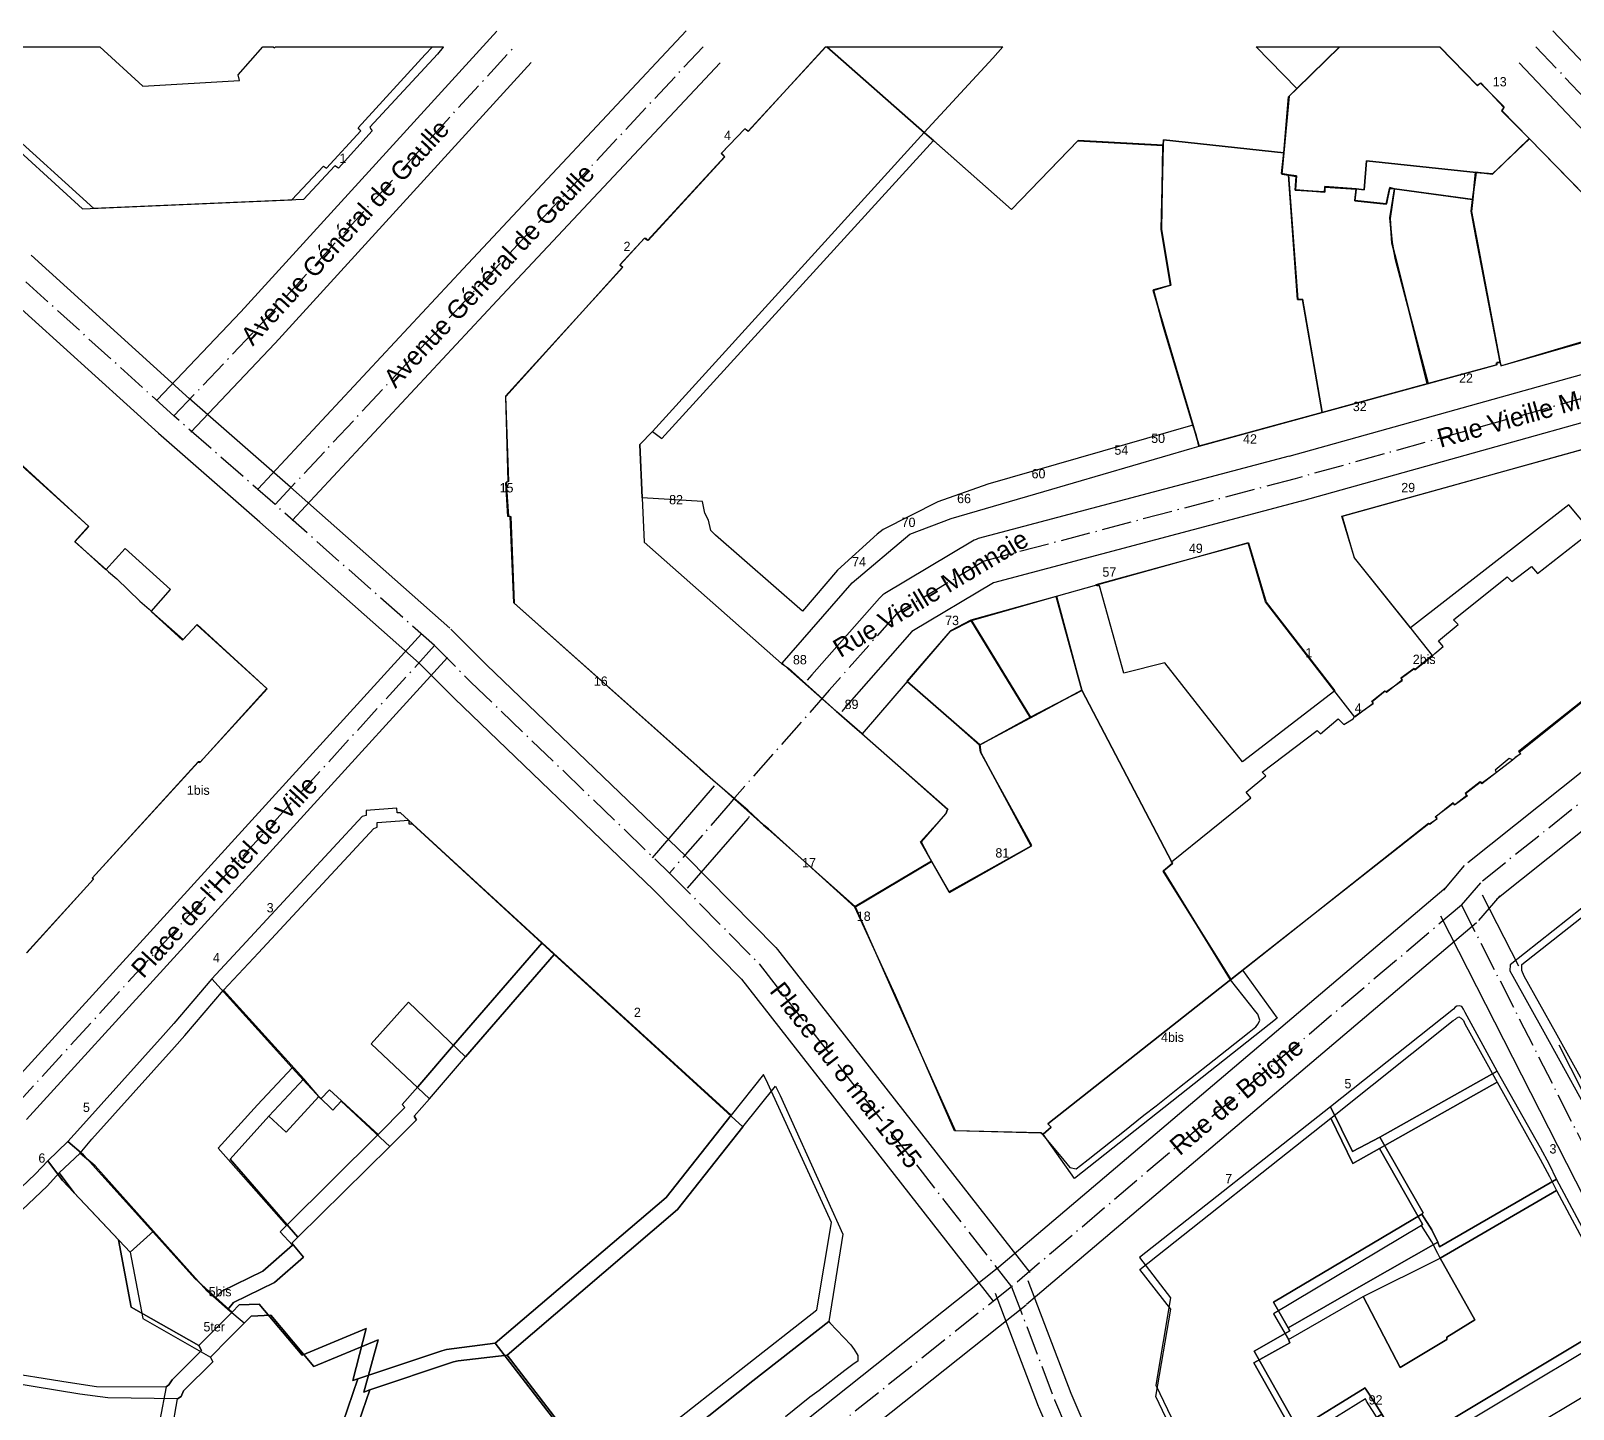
# Model space of a CAD drawing. Header units: metres. Extents: x 1927837 to 1929083, y 4266568 to 4267119.
# Drawn here: x 1927948.6 to 1928081.1, y 4266999.7 to 4267118.2 of the extents above; entities that cross this region are included whole.
import ezdxf
from ezdxf.enums import TextEntityAlignment as Align

# ---------------------------------------------------------------- set-up
doc = ezdxf.new("R2010")
doc.units = ezdxf.units.M
doc.linetypes.add('DASHDOT', pattern=[3.556, 2.54, -0.508, 0, -0.508])
for name, color, linetype in [('BAT_BATI', 8, 'CONTINUOUS'), ('CAD_LIMITE', 94, 'CONTINUOUS'), ('TXT_ADRESSE', 8, 'CONTINUOUS'), ('TXT_VOIE', 7, 'CONTINUOUS'), ('VOI_AXE', 1, 'DASHDOT'), ('VOI_BORDURE', 7, 'CONTINUOUS')]:
    doc.layers.add(name, color=color, linetype=linetype)

msp = doc.modelspace()

# ---------------------------------------------------------------- linework, layer by layer
at = {"layer": 'BAT_BATI'}
for points in [[(1927938.76, 4267116.8), (1927954.5, 4267116.8), (1927958.19, 4267113.41), (1927966.49, 4267113.9), (1927966.39, 4267114.4), (1927968.49, 4267116.8), (1927969.4, 4267116.8), (1927969.5, 4267116.7), (1927969.59, 4267116.8), (1927984, 4267116.8), (1927984.01, 4267116.78), (1927983.51, 4267116.18), (1927977.7, 4267109.89), (1927977.8, 4267109.69), (1927977.9, 4267109.58), (1927974.99, 4267106.38), (1927974.69, 4267106.58), (1927971.99, 4267103.69), (1927953.97, 4267102.9), (1927946.27, 4267109.91)], [(1928093.45, 4267069.74), (1928076.42, 4267056.25), (1928076.62, 4267056.05), (1928076.12, 4267055.75), (1928075.92, 4267055.55), (1928075.62, 4267055.65), (1928074.42, 4267054.65), (1928074.52, 4267054.45), (1928073.32, 4267053.55), (1928073.12, 4267053.65), (1928071.82, 4267052.65), (1928072.02, 4267052.45), (1928070.91, 4267051.65), (1928070.81, 4267051.85), (1928069.31, 4267050.65), (1928069.41, 4267050.45), (1928069.11, 4267050.25), (1928068.81, 4267050.05), (1928068.71, 4267050.05), (1928051.68, 4267036.66), (1928045.89, 4267045.97), (1928046.69, 4267046.67), (1928046.59, 4267046.77), (1928053.4, 4267052.27), (1928053, 4267052.77), (1928054.7, 4267054.17), (1928054.4, 4267054.47), (1928059.11, 4267058.07), (1928059.41, 4267057.77), (1928060.91, 4267059.07), (1928061.41, 4267058.57), (1928062.21, 4267059.07), (1928062.31, 4267059.27), (1928063.92, 4267060.37), (1928063.82, 4267060.57), (1928064.92, 4267061.47), (1928065.02, 4267061.37), (1928066.42, 4267062.36), (1928066.32, 4267062.56), (1928067.42, 4267063.36), (1928067.52, 4267063.26), (1928069.02, 4267064.46), (1928069.23, 4267064.66), (1928069.93, 4267065.26), (1928069.53, 4267065.76), (1928071.23, 4267067.16), (1928070.83, 4267067.56), (1928075.44, 4267071.26), (1928075.84, 4267070.86), (1928077.54, 4267072.16), (1928078.04, 4267071.56), (1928082.65, 4267075.16), (1928080.75, 4267077.46), (1928067.13, 4267066.87), (1928062.33, 4267072.88), (1928061.23, 4267076.48), (1928083.95, 4267082.76)], [(1927947.55, 4267081.09), (1927953.55, 4267075.58), (1927952.34, 4267074.28), (1927955.04, 4267071.88), (1927955.24, 4267071.68), (1927955.94, 4267071.08), (1927957.94, 4267069.17), (1927958.74, 4267068.47), (1927958.94, 4267068.27), (1927961.64, 4267065.87), (1927962.85, 4267067.17), (1927968.84, 4267061.66), (1927963.13, 4267055.36), (1927962.93, 4267055.36), (1927953.82, 4267045.36), (1927953.92, 4267045.26), (1927948.21, 4267038.96)], [(1928084.5, 4267023.32), (1928079.6, 4267032.13), (1928076.91, 4267036.94), (1928076.71, 4267037.44), (1928076.71, 4267037.94), (1928085.32, 4267044.73)], [(1927960.68, 4266997.81), (1927961.18, 4267000.62), (1927961.48, 4267000.82), (1927961.68, 4267001.32), (1927964.19, 4267003.82), (1927963.99, 4267004.22), (1927965.59, 4267005.82), (1927966.89, 4267007.12), (1927967.49, 4267007.72), (1927969.19, 4267007.81), (1927972.89, 4267003.41), (1927978.4, 4267005.7), (1927977.19, 4267001.2), (1927977.69, 4267001.4), (1927975.49, 4266995)], [(1928006.82, 4266999.17), (1928010.62, 4267002.17), (1928017.13, 4267007.27), (1928017.23, 4267007.17), (1928019.03, 4267005.27), (1928019.33, 4267004.86), (1928019.63, 4267004.36), (1928019.63, 4267003.86), (1928019.33, 4267003.66), (1928018.53, 4267003.06), (1928016.32, 4267001.36), (1928015.52, 4267000.76), (1928013.42, 4266999.07)]]:
    msp.add_lwpolyline(points, dxfattribs=at)
for points in [[(1928025.33, 4267109.44), (1928001.99, 4267083.74), (1928000.89, 4267082.64), (1928001.09, 4267078.04), (1928001.28, 4267074.24), (1928013.08, 4267063.82), (1928013.68, 4267063.41), (1928014.88, 4267062.31), (1928017.78, 4267059.71), (1928019.38, 4267058.31), (1928019.98, 4267057.8), (1928027.38, 4267051.29), (1928027.18, 4267050.89), (1928025.08, 4267048.49), (1928025.97, 4267046.79), (1928019.37, 4267042.89), (1928011.97, 4267049.61), (1928011.57, 4267049.91), (1928010.17, 4267051.21), (1928007.37, 4267053.61), (1928006.07, 4267054.82), (1927990.07, 4267069.04), (1927989.77, 4267076.45), (1927989.57, 4267076.45), (1927989.38, 4267079.35), (1927989.58, 4267079.45), (1927989.38, 4267086.76), (1927999.4, 4267097.86), (1927999.3, 4267097.96), (1927999.2, 4267098.06), (1928001.31, 4267100.36), (1928001.41, 4267100.36), (1928001.61, 4267100.15), (1928008.22, 4267107.35), (1928008.02, 4267107.55), (1928007.92, 4267107.65), (1928009.92, 4267109.75), (1928010.12, 4267109.65), (1928010.22, 4267109.55), (1928016.88, 4267116.8), (1928017, 4267116.8)], [(1928031.24, 4267115.84), (1928025.33, 4267109.44), (1928017, 4267116.8), (1928032.09, 4267116.8)], [(1928057.36, 4267113.21), (1928053.86, 4267116.8), (1928061.04, 4267116.8)], [(1928072.87, 4267113.5), (1928073.17, 4267113.7), (1928075.17, 4267111.59), (1928075.07, 4267111.39), (1928074.97, 4267111.29), (1928077.37, 4267108.89), (1928074.17, 4267105.89), (1928072.77, 4267105.99), (1928063.36, 4267107), (1928063.16, 4267104.5), (1928062.46, 4267104.6), (1928059.76, 4267104.8), (1928059.76, 4267104.3), (1928057.25, 4267104.51), (1928057.35, 4267105.71), (1928056.65, 4267105.81), (1928056.05, 4267105.91), (1928056.26, 4267107.71), (1928056.66, 4267112.51), (1928057.36, 4267113.21), (1928061.04, 4267116.8), (1928069.67, 4267116.8)], [(1928045.85, 4267108.32), (1928045.74, 4267101.11), (1928046.54, 4267096.31), (1928045.04, 4267095.91), (1928045.83, 4267093.01), (1928046.03, 4267092.31), (1928048.43, 4267084.3), (1928030.81, 4267079.21), (1928026.5, 4267077.71), (1928021.8, 4267075.32), (1928021.3, 4267074.92), (1928017.89, 4267071.82), (1928014.89, 4267068.32), (1928007.39, 4267074.83), (1928006.99, 4267075.23), (1928006.79, 4267076.13), (1928006.49, 4267076.73), (1928006.29, 4267077.73), (1928001.09, 4267078.04), (1928000.89, 4267082.64), (1928001.99, 4267083.74), (1928002.79, 4267083.14), (1928026.13, 4267108.74), (1928032.83, 4267102.83), (1928038.54, 4267108.73)], [(1928056.26, 4267107.71), (1928056.05, 4267105.91), (1928056.65, 4267105.81), (1928057.44, 4267095.1), (1928057.84, 4267095.1), (1928059.54, 4267085.39), (1928048.93, 4267082.5), (1928048.73, 4267083.4), (1928048.43, 4267084.3), (1928046.03, 4267092.31), (1928045.83, 4267093.01), (1928045.04, 4267095.91), (1928046.54, 4267096.31), (1928045.74, 4267101.11), (1928045.85, 4267108.32), (1928045.95, 4267108.82)], [(1928089.27, 4267096.67), (1928088.47, 4267093.27), (1928082.66, 4267091.67), (1928074.95, 4267089.38), (1928074.85, 4267089.68), (1928072.76, 4267100.49), (1928072.36, 4267102.69), (1928072.46, 4267103.69), (1928072.77, 4267105.99), (1928074.17, 4267105.89), (1928077.37, 4267108.89)], [(1928072.77, 4267105.99), (1928072.46, 4267103.69), (1928065.76, 4267104.6), (1928065.36, 4267104.7), (1928065.06, 4267103.3), (1928062.36, 4267103.6), (1928062.46, 4267104.6), (1928063.16, 4267104.5), (1928063.36, 4267107)], [(1928057.35, 4267105.71), (1928057.25, 4267104.51), (1928059.76, 4267104.3), (1928059.76, 4267104.8), (1928062.46, 4267104.6), (1928062.36, 4267103.6), (1928065.06, 4267103.3), (1928065.36, 4267104.7), (1928065.76, 4267104.6), (1928065.36, 4267102.1), (1928065.56, 4267100), (1928065.85, 4267098.49), (1928068.65, 4267087.88), (1928059.54, 4267085.39), (1928057.84, 4267095.1), (1928057.44, 4267095.1), (1928056.65, 4267105.81)], [(1928072.46, 4267103.69), (1928072.36, 4267102.69), (1928072.76, 4267100.49), (1928074.85, 4267089.68), (1928074.55, 4267089.68), (1928074.55, 4267089.48), (1928068.65, 4267087.88), (1928065.85, 4267098.49), (1928065.56, 4267100), (1928065.36, 4267102.1), (1928065.76, 4267104.6)], [(1928054.72, 4267069.08), (1928060.62, 4267061.47), (1928052.7, 4267055.37), (1928046.01, 4267063.88), (1928042.5, 4267062.99), (1928040.41, 4267070.5), (1928040.21, 4267070.5), (1928040.11, 4267070.6), (1928053.22, 4267074.19)], [(1928038.9, 4267061.49), (1928034.49, 4267059.19), (1928029.4, 4267067.5), (1928036.7, 4267069.6)], [(1928034.49, 4267059.19), (1928030.09, 4267056.79), (1928023.89, 4267062.3), (1928027.59, 4267066.6), (1928029.4, 4267067.5)], [(1928046.59, 4267046.77), (1928046.69, 4267046.67), (1928045.89, 4267045.97), (1928051.68, 4267036.66), (1928035.96, 4267024.26), (1928036.26, 4267023.96), (1928035.56, 4267023.36), (1928035.36, 4267023.46), (1928027.95, 4267023.67), (1928022.86, 4267035.28), (1928019.37, 4267042.89), (1928025.97, 4267046.79), (1928027.47, 4267044.19), (1928034.58, 4267048.18), (1928030.19, 4267056.19), (1928030.09, 4267056.79), (1928034.49, 4267059.19), (1928038.9, 4267061.49)], [(1927981.04, 4267050.04), (1927981.34, 4267050.03), (1927993.54, 4267038.81), (1927985.93, 4267030.02), (1927981.03, 4267034.72), (1927977.82, 4267031.12), (1927982.82, 4267026.41), (1927981.52, 4267024.92), (1927981.72, 4267024.61), (1927979.42, 4267022.32), (1927975.22, 4267026.22), (1927974.51, 4267025.42), (1927973.31, 4267026.62), (1927972.02, 4267028.13), (1927965.12, 4267035.74), (1927968.12, 4267038.94), (1927978.04, 4267049.64), (1927978.34, 4267049.74), (1927978.34, 4267050.14), (1927981.04, 4267050.34)], [(1928009.74, 4267023.99), (1928004.13, 4267016.89), (1927989.51, 4267004.39), (1927985.3, 4267003.9), (1927984.9, 4267003.8), (1927977.69, 4267001.4), (1927977.19, 4267001.2), (1927978.4, 4267005.7), (1927972.89, 4267003.41), (1927969.19, 4267007.81), (1927967.49, 4267007.72), (1927966.89, 4267007.12), (1927965.49, 4267008.32), (1927965.99, 4267008.92), (1927969.5, 4267010.62), (1927972, 4267012.81), (1927971, 4267014.02), (1927971.5, 4267014.52), (1927979.42, 4267022.32), (1927981.72, 4267024.61), (1927981.52, 4267024.92), (1927982.82, 4267026.41), (1927985.93, 4267030.02), (1927993.54, 4267038.81)], [(1928038.26, 4267019.56), (1928035.56, 4267023.36), (1928036.26, 4267023.96), (1928035.96, 4267024.26), (1928051.68, 4267036.66), (1928052.69, 4267037.46), (1928055.68, 4267033.35)], [(1927971, 4267014.02), (1927972, 4267012.81), (1927969.5, 4267010.62), (1927965.99, 4267008.92), (1927965.49, 4267008.32), (1927963.69, 4267009.92), (1927959.09, 4267015.03), (1927954.09, 4267020.64), (1927952.79, 4267021.74), (1927953.8, 4267022.94), (1927960.91, 4267030.84), (1927961.81, 4267031.84), (1927965.12, 4267035.74), (1927972.02, 4267028.13), (1927969.01, 4267024.93), (1927965.7, 4267021.23), (1927971.5, 4267014.52)], [(1928060.28, 4267024.74), (1928070.8, 4267033.14), (1928071, 4267033.24), (1928071.1, 4267033.34), (1928071.3, 4267033.44), (1928071.5, 4267033.34), (1928071.7, 4267033.14), (1928071.8, 4267032.84), (1928074.59, 4267027.83), (1928064.48, 4267022.14), (1928062.18, 4267020.84)], [(1928012.95, 4267026.69), (1928018.34, 4267014.77), (1928017.13, 4267007.27), (1928010.62, 4267002.17), (1928006.82, 4266999.17), (1928002.01, 4266995.37), (1928001.01, 4266994.57), (1927998.8, 4266992.87), (1927998.5, 4266992.67), (1927989.51, 4267004.39), (1928004.13, 4267016.89), (1928009.74, 4267023.99), (1928012.55, 4267027.49)], [(1928069.48, 4267013.12), (1928068.98, 4267014.12), (1928068.08, 4267015.53), (1928068.18, 4267015.63), (1928064.48, 4267022.14), (1928074.59, 4267027.83), (1928078.29, 4267021.22), (1928079.09, 4267019.72), (1928079.69, 4267018.52), (1928069.68, 4267012.72)], [(1927973.31, 4267026.62), (1927974.51, 4267025.42), (1927975.22, 4267026.22), (1927979.42, 4267022.32), (1927971.5, 4267014.52), (1927965.7, 4267021.23), (1927969.01, 4267024.93), (1927970.51, 4267023.53)], [(1928049.44, 4266992.03), (1928047.24, 4266996.63), (1928045.25, 4267000.84), (1928046.55, 4267008.34), (1928043.86, 4267011.75), (1928060.28, 4267024.74), (1928062.18, 4267020.84), (1928064.48, 4267022.14), (1928068.18, 4267015.63), (1928068.08, 4267015.53), (1928055.36, 4267007.93), (1928056.66, 4267005.73), (1928056.76, 4267005.43), (1928053.66, 4267003.73), (1928057.45, 4266997.02)], [(1927954.09, 4267020.64), (1927959.09, 4267015.03), (1927957.09, 4267013.23), (1927952.29, 4267018.34), (1927950.99, 4267020.04), (1927952.79, 4267021.74)], [(1927952.29, 4267018.34), (1927957.09, 4267013.23), (1927958.19, 4267007.52), (1927963.99, 4267004.22), (1927964.19, 4267003.82), (1927961.68, 4267001.32), (1927961.48, 4267000.82), (1927961.18, 4267000.62), (1927955.18, 4267000.72), (1927952.78, 4267001.02), (1927946.67, 4267002.03), (1927944.07, 4267002.83), (1927939.97, 4267004.04), (1927936.27, 4267005.94), (1927938.17, 4267007.74), (1927940.67, 4267010.14), (1927949.99, 4267018.94), (1927950.99, 4267020.04)], [(1928053.66, 4267003.73), (1928056.76, 4267005.43), (1928056.66, 4267005.73), (1928063.07, 4267009.43), (1928066.26, 4267003.32), (1928070.27, 4267005.72), (1928070.27, 4267005.92), (1928072.67, 4267007.42), (1928069.68, 4267012.72), (1928079.69, 4267018.52), (1928082.59, 4267013.11), (1928085.38, 4267007.2), (1928085.58, 4267006.8), (1928083.78, 4267005.7), (1928066.76, 4266995.51), (1928066.26, 4266995.61), (1928064.66, 4266998.32), (1928064.06, 4266999.32), (1928063.36, 4267000.42), (1928063.26, 4267000.62), (1928057.45, 4266997.02)], [(1928069.68, 4267012.72), (1928072.67, 4267007.42), (1928070.27, 4267005.92), (1928070.27, 4267005.72), (1928066.26, 4267003.32), (1928063.07, 4267009.43)], [(1927975.49, 4266995), (1927977.69, 4267001.4), (1927984.9, 4267003.8), (1927985.3, 4267003.9), (1927989.51, 4267004.39), (1927998.5, 4266992.67), (1927998.1, 4266992.37), (1927993.09, 4266988.38), (1927990.09, 4266985.98), (1927980.58, 4266978.48), (1927976.38, 4266983.79), (1927974.58, 4266984.99), (1927971.58, 4266986.8), (1927972.98, 4266989.7)], [(1928067.45, 4266986), (1928068.55, 4266986.7), (1928068.75, 4266989.61), (1928067.06, 4266992.41), (1928068.56, 4266993.31), (1928068.76, 4266994.11), (1928069.96, 4266994.91), (1928070.56, 4266994.01), (1928070.86, 4266994.21), (1928071.06, 4266994.31), (1928071.36, 4266994.51), (1928071.56, 4266994.61), (1928071.86, 4266994.71), (1928072.06, 4266994.91), (1928083.08, 4267001.5), (1928085.48, 4267000.7), (1928088.87, 4266994.99), (1928073.06, 4266988.2), (1928074.25, 4266986.1), (1928069.65, 4266984), (1928068.55, 4266983.5)]]:
    msp.add_lwpolyline(points, close=True, dxfattribs=at)
at = {"layer": 'CAD_LIMITE'}
for points in [[(1927937.78, 4267116.8), (1927942.1, 4267112.84), (1927941.88, 4267112.59), (1927941.86, 4267112.56), (1927944.98, 4267109.67), (1927945.1, 4267109.79), (1927945.26, 4267109.92), (1927952.99, 4267102.88), (1927971, 4267103.64), (1927973.72, 4267106.56), (1927973.98, 4267106.37), (1927976.91, 4267109.57), (1927976.83, 4267109.66), (1927976.69, 4267109.84), (1927982.46, 4267116.13), (1927983.04, 4267116.77), (1927983.02, 4267116.8)], [(1928016.87, 4267116.8), (1928010.22, 4267109.53), (1928010.07, 4267109.64), (1928009.93, 4267109.76), (1928007.9, 4267107.63), (1928007.99, 4267107.54), (1928008.18, 4267107.36), (1928001.56, 4267100.15), (1928001.35, 4267100.31), (1928001.29, 4267100.36), (1927999.18, 4267098.08), (1927999.31, 4267097.98), (1927999.43, 4267097.87), (1927989.35, 4267086.77), (1927989.61, 4267079.45), (1927989.42, 4267079.38), (1927989.61, 4267076.46), (1927989.8, 4267076.44), (1927990.09, 4267069.01), (1928006.06, 4267054.79), (1928007.4, 4267053.62), (1928010.13, 4267051.19), (1928011.53, 4267049.93), (1928011.92, 4267049.58), (1928019.41, 4267042.93), (1928025.98, 4267046.82), (1928025.03, 4267048.5), (1928027.21, 4267050.89), (1928027.35, 4267051.28), (1928020, 4267057.76), (1928019.34, 4267058.35), (1928017.82, 4267059.67), (1928014.89, 4267062.28), (1928013.66, 4267063.36), (1928013.12, 4267063.83), (1928019.14, 4267070.75), (1928024.1, 4267074.94), (1928027.66, 4267076.28), (1928035.62, 4267078.6), (1928048.36, 4267082.32), (1928048.96, 4267082.48), (1928048.7, 4267083.38), (1928048.45, 4267084.26), (1928046.08, 4267092.29), (1928045.88, 4267092.98), (1928045.02, 4267095.87), (1928046.5, 4267096.31), (1928045.7, 4267101.09), (1928045.89, 4267108.35)], [(1928016.96, 4267116.8), (1928025.37, 4267109.4), (1928026.17, 4267108.71), (1928032.85, 4267102.82), (1928038.58, 4267108.76), (1928045.89, 4267108.35), (1928045.91, 4267108.82), (1928056.24, 4267107.69)], [(1928045.89, 4267108.35), (1928038.58, 4267108.76), (1928032.85, 4267102.82), (1928026.17, 4267108.71), (1928025.37, 4267109.4), (1928016.96, 4267116.8)], [(1928056.24, 4267107.69), (1928056.08, 4267105.87), (1928056.66, 4267105.77), (1928057.32, 4267105.66), (1928057.23, 4267104.49), (1928059.73, 4267104.33), (1928059.76, 4267104.75), (1928062.46, 4267104.56), (1928062.35, 4267103.56), (1928065.05, 4267103.29), (1928065.32, 4267104.64), (1928065.77, 4267104.59), (1928072.49, 4267103.68), (1928072.72, 4267106.02), (1928074.17, 4267105.85), (1928077.32, 4267108.91), (1928074.99, 4267111.32), (1928075.07, 4267111.43), (1928075.19, 4267111.63), (1928073.14, 4267113.68), (1928072.89, 4267113.46), (1928069.64, 4267116.8)], [(1928061.05, 4267116.8), (1928057.4, 4267113.23), (1928056.7, 4267112.55), (1928056.24, 4267107.69)], [(1928056.24, 4267107.69), (1928056.7, 4267112.55), (1928057.4, 4267113.23), (1928061.05, 4267116.8)], [(1928056.24, 4267107.69), (1928045.91, 4267108.82), (1928045.89, 4267108.35), (1928045.7, 4267101.09), (1928046.5, 4267096.31), (1928045.02, 4267095.87), (1928045.88, 4267092.98), (1928046.08, 4267092.29), (1928048.45, 4267084.26), (1928048.7, 4267083.38), (1928048.96, 4267082.48), (1928059.54, 4267085.38), (1928057.85, 4267095.13), (1928057.42, 4267095.09), (1928056.66, 4267105.77), (1928056.08, 4267105.87), (1928056.24, 4267107.69)], [(1928072.49, 4267103.68), (1928072.38, 4267102.66), (1928072.8, 4267100.43), (1928074.85, 4267089.69), (1928074.91, 4267089.39), (1928082.7, 4267091.62), (1928088.46, 4267093.26), (1928089.27, 4267096.69), (1928077.32, 4267108.91), (1928074.17, 4267105.85), (1928072.72, 4267106.02), (1928072.49, 4267103.68)], [(1928056.66, 4267105.77), (1928057.42, 4267095.09), (1928057.85, 4267095.13), (1928059.54, 4267085.38), (1928068.58, 4267087.85), (1928065.89, 4267098.53), (1928065.54, 4267099.94), (1928065.39, 4267102.06), (1928065.77, 4267104.59), (1928065.32, 4267104.64), (1928065.05, 4267103.29), (1928062.35, 4267103.56), (1928062.46, 4267104.56), (1928059.76, 4267104.75), (1928059.73, 4267104.33), (1928057.23, 4267104.49), (1928057.32, 4267105.66), (1928056.66, 4267105.77)], [(1928065.77, 4267104.59), (1928065.39, 4267102.06), (1928065.54, 4267099.94), (1928065.89, 4267098.53), (1928068.58, 4267087.85), (1928074.52, 4267089.47), (1928074.53, 4267089.65), (1928074.85, 4267089.69), (1928072.8, 4267100.43), (1928072.38, 4267102.66), (1928072.49, 4267103.68), (1928065.77, 4267104.59)], [(1928083.97, 4267082.77), (1928061.25, 4267076.43), (1928062.28, 4267072.9), (1928067.15, 4267066.81), (1928069.01, 4267064.5), (1928067.54, 4267063.29), (1928067.44, 4267063.38), (1928066.31, 4267062.55), (1928066.44, 4267062.4), (1928065.06, 4267061.31), (1928064.96, 4267061.43), (1928063.83, 4267060.52), (1928063.93, 4267060.39), (1928062.35, 4267059.21), (1928060.56, 4267061.51), (1928054.67, 4267069.12), (1928053.18, 4267074.17), (1928040.15, 4267070.54), (1928036.68, 4267069.57), (1928038.89, 4267061.51), (1928046.6, 4267046.8), (1928046.69, 4267046.64), (1928045.92, 4267046.01), (1928051.67, 4267036.64)], [(1927948.2, 4267038.94), (1927953.96, 4267045.28), (1927953.84, 4267045.36), (1927962.95, 4267055.34), (1927963.09, 4267055.32), (1927968.87, 4267061.65), (1927962.84, 4267067.13), (1927961.6, 4267065.82), (1927958.91, 4267068.29), (1927960.56, 4267070.17), (1927956.66, 4267073.68), (1927955, 4267071.87), (1927952.33, 4267074.31), (1927953.52, 4267075.62), (1927947.49, 4267081.06)], [(1928038.89, 4267061.51), (1928036.68, 4267069.57), (1928029.34, 4267067.54), (1928034.48, 4267059.15), (1928038.89, 4267061.51)], [(1928051.67, 4267036.64), (1928068.69, 4267050.09), (1928068.79, 4267050), (1928069.09, 4267050.25), (1928069.42, 4267050.49), (1928069.26, 4267050.63), (1928070.8, 4267051.8), (1928070.93, 4267051.66), (1928071.97, 4267052.49), (1928071.85, 4267052.63), (1928073.11, 4267053.61), (1928073.27, 4267053.5), (1928074.54, 4267054.49), (1928075.89, 4267055.55), (1928076.14, 4267055.74), (1928076.6, 4267056.09), (1928076.47, 4267056.2), (1928093.44, 4267069.73)], [(1928030.13, 4267056.83), (1928034.48, 4267059.15), (1928029.34, 4267067.54), (1928027.6, 4267066.63), (1928023.87, 4267062.28), (1928030.13, 4267056.83)], [(1928025.98, 4267046.82), (1928027.51, 4267044.13), (1928034.54, 4267048.13), (1928030.2, 4267056.18), (1928030.13, 4267056.83), (1928023.87, 4267062.28), (1928020, 4267057.76), (1928027.35, 4267051.28), (1928027.21, 4267050.89), (1928025.03, 4267048.5), (1928025.98, 4267046.82)], [(1928019.41, 4267042.93), (1928022.83, 4267035.24), (1928028, 4267023.7), (1928035.37, 4267023.51), (1928035.51, 4267023.34), (1928037.09, 4267021.44), (1928037.85, 4267020.52), (1928038.41, 4267020.4), (1928038.76, 4267020.67), (1928039.42, 4267021.19), (1928041.34, 4267022.71), (1928042.4, 4267023.55), (1928044.23, 4267025), (1928045.28, 4267025.82), (1928047.29, 4267027.41), (1928048.23, 4267028.15), (1928050.27, 4267029.77), (1928051.34, 4267030.61), (1928053.26, 4267032.14), (1928053.84, 4267032.59), (1928054.03, 4267032.84), (1928054.19, 4267033.17), (1928054.02, 4267033.67), (1928053.85, 4267033.88), (1928051.67, 4267036.64), (1928045.92, 4267046.01), (1928046.69, 4267046.64), (1928046.6, 4267046.8), (1928038.89, 4267061.51), (1928034.48, 4267059.15), (1928030.13, 4267056.83), (1928030.2, 4267056.18), (1928034.54, 4267048.13), (1928027.51, 4267044.13), (1928025.98, 4267046.82), (1928019.41, 4267042.93)], [(1928102.56, 4267032.28), (1928108.05, 4267035.55), (1928107.15, 4267036.84), (1928102.24, 4267043.69), (1928101.01, 4267042.79), (1928094.45, 4267052.79), (1928086.37, 4267046.4), (1928084.31, 4267044.74), (1928075.7, 4267037.93), (1928075.68, 4267037.4), (1928075.93, 4267036.96), (1928078.58, 4267032.16), (1928083.5, 4267023.29), (1928087.62, 4267026.48), (1928090.05, 4267023.48), (1928095.86, 4267027.16), (1928099.83, 4267029.67), (1928101.05, 4267031.37), (1928102.56, 4267032.28)], [(1927992.51, 4267039.82), (1927980.32, 4267050.99), (1927980.04, 4267050.97), (1927980.01, 4267051.37), (1927977.37, 4267051.17), (1927977.37, 4267050.75), (1927977.03, 4267050.67), (1927967.07, 4267039.91), (1927964.13, 4267036.71), (1927971.03, 4267029.08), (1927972.32, 4267027.66), (1927973.49, 4267026.4), (1927974.22, 4267027.17), (1927978.4, 4267023.34), (1927980.7, 4267025.65), (1927980.48, 4267025.92), (1927981.81, 4267027.45), (1927984.89, 4267031.03), (1927992.51, 4267039.82)], [(1928008.75, 4267024.99), (1927992.51, 4267039.82), (1927984.89, 4267031.03), (1927981.81, 4267027.45), (1927980.48, 4267025.92), (1927980.7, 4267025.65), (1927978.4, 4267023.34), (1927970.53, 4267015.51), (1927969.99, 4267014.97), (1927971.04, 4267013.84), (1927968.49, 4267011.59), (1927964.97, 4267009.89), (1927964.47, 4267009.34), (1927965.87, 4267008.09), (1927966.48, 4267008.71), (1927968.18, 4267008.76), (1927971.87, 4267004.37), (1927977.38, 4267006.67), (1927976.23, 4267002.21), (1927976.66, 4267002.35), (1927983.89, 4267004.76), (1927984.29, 4267004.88), (1927988.47, 4267005.42), (1928003.16, 4267017.92), (1928008.75, 4267024.99)], [(1927951.75, 4267022.73), (1927953.08, 4267021.61), (1927958.07, 4267016.06), (1927962.65, 4267010.97), (1927964.47, 4267009.34), (1927964.97, 4267009.89), (1927968.49, 4267011.59), (1927971.04, 4267013.84), (1927969.99, 4267014.97), (1927970.53, 4267015.51), (1927964.66, 4267022.17), (1927968.04, 4267025.88), (1927971.03, 4267029.08), (1927964.13, 4267036.71), (1927960.84, 4267032.89), (1927959.93, 4267031.86), (1927952.83, 4267023.95), (1927951.75, 4267022.73)], [(1928064.51, 4267023.1), (1928074.59, 4267028.79), (1928071.84, 4267033.83), (1928071.68, 4267034.1), (1928071.54, 4267034.34), (1928071.32, 4267034.4), (1928071.13, 4267034.37), (1928070.98, 4267034.27), (1928070.83, 4267034.12), (1928060.26, 4267025.72), (1928062.16, 4267021.87), (1928064.51, 4267023.1)], [(1927970.53, 4267015.51), (1927978.4, 4267023.34), (1927974.22, 4267027.17), (1927973.49, 4267026.4), (1927972.32, 4267027.66), (1927971.03, 4267029.08), (1927968.04, 4267025.88), (1927964.66, 4267022.17), (1927970.53, 4267015.51)], [(1928068.12, 4267016.49), (1928068.96, 4267015.14), (1928069.47, 4267014.08), (1928069.64, 4267013.7), (1928079.69, 4267019.51), (1928079.07, 4267020.76), (1928078.3, 4267022.2), (1928074.59, 4267028.79), (1928064.51, 4267023.1), (1928068.22, 4267016.6), (1928068.12, 4267016.49)], [(1928008.75, 4267024.99), (1928003.16, 4267017.92), (1927988.47, 4267005.42), (1927997.55, 4266993.65), (1927997.8, 4266993.86), (1928000, 4266995.6), (1928000.99, 4266996.38), (1928005.82, 4267000.2), (1928009.6, 4267003.17), (1928016.1, 4267008.29), (1928017.37, 4267015.79), (1928011.89, 4267027.72), (1928011.53, 4267028.51), (1928008.75, 4267024.99)], [(1928049.45, 4266992.99), (1928057.47, 4266998.02), (1928053.69, 4267004.73), (1928056.77, 4267006.46), (1928056.63, 4267006.73), (1928055.36, 4267008.94), (1928068.12, 4267016.49), (1928068.22, 4267016.6), (1928064.51, 4267023.1), (1928062.16, 4267021.87), (1928060.26, 4267025.72), (1928043.83, 4267012.77), (1928046.51, 4267009.31), (1928045.25, 4267001.8), (1928047.25, 4266997.62), (1928049.45, 4266992.99)], [(1927962.99, 4267005.22), (1927964.63, 4267006.84), (1927965.87, 4267008.09), (1927964.47, 4267009.34), (1927962.65, 4267010.97), (1927958.07, 4267016.06), (1927953.08, 4267021.61), (1927951.75, 4267022.73), (1927950.03, 4267021.09), (1927951.27, 4267019.39), (1927956.1, 4267014.28), (1927957.19, 4267008.5), (1927962.99, 4267005.22)], [(1927950.03, 4267021.09), (1927948.96, 4267019.95), (1927939.64, 4267011.1), (1927937.14, 4267008.72), (1927935.28, 4267006.94), (1927938.98, 4267005.07), (1927943.04, 4267003.82), (1927945.63, 4267003.03), (1927951.76, 4267002.06), (1927954.21, 4267001.69), (1927960.18, 4267001.65), (1927960.43, 4267001.82), (1927960.71, 4267002.25), (1927963.22, 4267004.78), (1927962.99, 4267005.22), (1927957.19, 4267008.5), (1927956.1, 4267014.28), (1927951.27, 4267019.39), (1927950.03, 4267021.09)], [(1928057.47, 4266998.02), (1928063.24, 4267001.57), (1928063.31, 4267001.46), (1928064.01, 4267000.36), (1928064.66, 4266999.3), (1928066.29, 4266996.61), (1928066.8, 4266996.53), (1928083.77, 4267006.72), (1928085.63, 4267007.76), (1928085.43, 4267008.18), (1928082.58, 4267014.09), (1928079.69, 4267019.51), (1928069.64, 4267013.7), (1928069.47, 4267014.08), (1928063.09, 4267010.46), (1928056.63, 4267006.73), (1928056.77, 4267006.46), (1928053.69, 4267004.73), (1928057.47, 4266998.02)], [(1928056.63, 4267006.73), (1928063.09, 4267010.46), (1928069.47, 4267014.08), (1928068.96, 4267015.14), (1928068.12, 4267016.49), (1928055.36, 4267008.94), (1928056.63, 4267006.73)], [(1927974.53, 4266996.04), (1927976.66, 4267002.35), (1927976.23, 4267002.21), (1927977.38, 4267006.67), (1927971.87, 4267004.37), (1927968.18, 4267008.76), (1927966.48, 4267008.71), (1927965.87, 4267008.09), (1927964.63, 4267006.84), (1927962.99, 4267005.22), (1927963.22, 4267004.78), (1927960.71, 4267002.25), (1927960.43, 4267001.82), (1927960.18, 4267001.65)], [(1928067.42, 4266987.01), (1928068.53, 4266984.55), (1928069.6, 4266985), (1928074.25, 4266987.1), (1928089.96, 4266994.04), (1928092.69, 4266995.26), (1928086.87, 4267007.77), (1928087.13, 4267007.93), (1928085.43, 4267008.18), (1928085.63, 4267007.76), (1928083.77, 4267006.72), (1928066.8, 4266996.53), (1928066.29, 4266996.61), (1928064.66, 4266999.3), (1928061.03, 4266997.03), (1928062.51, 4266994.76), (1928063.42, 4266995.32), (1928066.4, 4266994.45), (1928067.05, 4266993.37), (1928068.75, 4266990.59), (1928068.53, 4266987.74), (1928067.42, 4266987.01)], [(1927988.47, 4267005.42), (1927984.29, 4267004.88), (1927983.89, 4267004.76), (1927976.66, 4267002.35), (1927974.53, 4266996.04), (1927971.95, 4266990.67), (1927974.38, 4266989.42), (1927974.93, 4266989.15), (1927974.54, 4266988.27), (1927973.54, 4266986), (1927975.37, 4266984.74), (1927979.6, 4266979.49), (1927989.13, 4266987.01), (1927992.13, 4266989.37), (1927997.13, 4266993.33), (1927997.55, 4266993.65), (1927988.47, 4267005.42)], [(1927960.18, 4267001.65), (1927959.65, 4266998.8)], [(1928049.45, 4266992.99), (1928050.59, 4266990.58), (1928051.12, 4266989.37), (1928052.51, 4266990.25), (1928053.55, 4266990.85), (1928052.9, 4266991.97), (1928055.64, 4266993.73), (1928061.03, 4266997.03), (1928064.66, 4266999.3), (1928064.01, 4267000.36), (1928063.31, 4267001.46), (1928063.24, 4267001.57), (1928057.47, 4266998.02), (1928049.45, 4266992.99)]]:
    msp.add_lwpolyline(points, dxfattribs=at)
at = {"layer": 'VOI_AXE'}
for points in [[(1927960.86, 4267085.08), (1927968.07, 4267092.68), (1927990.1, 4267116.8)], [(1927969.56, 4267077.47), (1927987.19, 4267096.37), (1928006.34, 4267116.8)], [(1928077.92, 4267116.8), (1928090.28, 4267103.77), (1928100.07, 4267091.66)], [(1927960.86, 4267085.08), (1927947.26, 4267097.4)], [(1928100.07, 4267091.66), (1928057.23, 4267079.69)], [(1927969.56, 4267077.47), (1927960.86, 4267085.08)], [(1928057.23, 4267079.69), (1928030.5, 4267072.61), (1928022.99, 4267068.11), (1928017.18, 4267061.51), (1928009.07, 4267052.31), (1928008.67, 4267051.81), (1928003.46, 4267045.81)], [(1927983.26, 4267065.35), (1927969.56, 4267077.47)], [(1928073.31, 4267045.14), (1928112.17, 4267076.13)], [(1927983.26, 4267065.35), (1927947.09, 4267025.65)], [(1927983.26, 4267065.35), (1927986.36, 4267062.24), (1928003.46, 4267045.81)], [(1928003.46, 4267045.81), (1928011.15, 4267038), (1928032.85, 4267010.26)], [(1928071.51, 4267043.05), (1928073.31, 4267045.14)], [(1928071.51, 4267043.05), (1928032.85, 4267010.26)], [(1928071.51, 4267043.05), (1928086.19, 4267014.21)], [(1928032.85, 4267010.26), (1927979.16, 4266967.57)], [(1928032.85, 4267010.26), (1928036.54, 4267000.54), (1928041.73, 4266988.53), (1928048.62, 4266971.81), (1928057.01, 4266954.89)]]:
    msp.add_lwpolyline(points, dxfattribs=at)
at = {"layer": 'VOI_BORDURE'}
for points in [[(1927959.41, 4267086.46), (1927966.61, 4267094.04), (1927988.62, 4267118.14)], [(1927968.1, 4267078.83), (1927985.73, 4267097.73), (1927985.73, 4267097.73), (1928004.88, 4267118.16)], [(1928079.37, 4267118.17), (1928091.73, 4267105.15), (1928091.83, 4267105.03), (1928101.63, 4267092.91)], [(1927962.31, 4267083.7), (1927969.52, 4267091.3), (1927969.55, 4267091.33), (1927991.57, 4267115.45)], [(1927971.02, 4267076.1), (1927988.65, 4267095), (1928007.8, 4267115.43)], [(1928076.47, 4267115.42), (1928088.77, 4267102.45), (1928098.52, 4267090.4)], [(1927962.2, 4267086.56), (1927948.6, 4267098.89)], [(1927959.52, 4267083.6), (1927945.92, 4267095.92)], [(1928099.54, 4267093.58), (1928056.69, 4267081.61)], [(1928100.61, 4267089.73), (1928057.77, 4267077.76)], [(1927970.88, 4267078.97), (1927962.18, 4267086.59)], [(1927968.24, 4267075.96), (1927959.54, 4267083.58)], [(1928056.72, 4267081.62), (1928029.99, 4267074.54), (1928029.81, 4267074.48), (1928029.64, 4267074.41), (1928029.48, 4267074.32), (1928021.97, 4267069.83), (1928021.79, 4267069.71), (1928021.64, 4267069.58), (1928021.49, 4267069.43), (1928015.68, 4267062.83), (1928015.27, 4267062.37)], [(1927984.58, 4267066.84), (1927970.89, 4267078.97)], [(1928057.74, 4267077.75), (1928031.29, 4267070.74), (1928024.29, 4267066.55), (1928018.68, 4267060.19), (1928018.25, 4267059.7)], [(1927981.93, 4267063.85), (1927968.23, 4267075.97)], [(1928074.56, 4267043.58), (1928113.42, 4267074.57)], [(1927982.15, 4267066.36), (1927945.98, 4267026.66)], [(1927984.67, 4267066.76), (1927987.76, 4267063.67), (1928004.84, 4267047.25)], [(1928072.06, 4267046.71), (1928096.36, 4267066.08)], [(1927984.37, 4267064.34), (1927948.2, 4267024.64)], [(1927981.84, 4267063.93), (1927984.94, 4267060.83), (1927984.97, 4267060.8), (1928002.07, 4267044.37)], [(1928007.29, 4267053.29), (1928007.13, 4267053.09), (1928001.95, 4267047.12)], [(1928010.31, 4267050.67), (1928010.23, 4267050.56), (1928010.18, 4267050.5), (1928004.97, 4267044.5)], [(1928004.88, 4267047.22), (1928012.58, 4267039.4), (1928012.73, 4267039.23), (1928034.42, 4267011.49)], [(1928069.99, 4267044.35), (1928071.79, 4267046.45)], [(1928002.03, 4267044.41), (1928009.65, 4267036.68), (1928031.27, 4267009.02)], [(1928070.21, 4267044.57), (1928031.55, 4267011.78)], [(1928073.02, 4267041.74), (1928074.83, 4267043.84)], [(1928073.29, 4267043.95), (1928076.41, 4267037.83)], [(1928069.72, 4267042.14), (1928084.41, 4267013.3)], [(1928072.8, 4267041.52), (1928034.14, 4267008.73)], [(1928079.87, 4267031.04), (1928087.97, 4267015.12)], [(1928031.6, 4267011.82), (1927977.92, 4266969.14)], [(1928034.25, 4267010.79), (1928037.93, 4267001.11), (1928043.11, 4266989.13), (1928043.12, 4266989.1), (1928044.89, 4266984.81)], [(1928031.44, 4267009.72), (1928035.14, 4267000.01), (1928035.16, 4266999.95), (1928040.35, 4266987.95), (1928047.24, 4266971.24), (1928047.28, 4266971.14), (1928054.95, 4266955.67)], [(1928034.09, 4267008.69), (1927980.41, 4266966.01)]]:
    msp.add_lwpolyline(points, dxfattribs=at)

# ---------------------------------------------------------------- texts
at = {"layer": 'TXT_ADRESSE'}
for s, p in [('13', (1928074.21, 4267113.4)), ('4', (1928008.14, 4267108.8)), ('1', (1927975.09, 4267106.83)), ('2', (1927999.5, 4267099.25)), ('22', (1928071.31, 4267087.94)), ('32', (1928062.18, 4267085.5)), ('50', (1928044.85, 4267082.76)), ('42', (1928052.75, 4267082.71)), ('54', (1928041.69, 4267081.75)), ('60', (1928034.57, 4267079.72)), ('15', (1927988.85, 4267078.51)), ('29', (1928066.34, 4267078.53)), ('82', (1928003.42, 4267077.49)), ('66', (1928028.17, 4267077.59)), ('70', (1928023.4, 4267075.54)), ('49', (1928048.09, 4267073.31)), ('74', (1928019.15, 4267072.16)), ('57', (1928040.66, 4267071.27)), ('73', (1928027.14, 4267067.11)), ('88', (1928014.06, 4267063.74)), ('1', (1928058.1, 4267064.33)), ('2bis', (1928067.33, 4267063.77)), ('16', (1927996.95, 4267061.9)), ('89', (1928018.5, 4267059.9)), ('4', (1928062.34, 4267059.59)), ('1bis', (1927961.97, 4267052.53)), ('81', (1928031.46, 4267047.14)), ('17', (1928014.85, 4267046.31)), ('3', (1927968.83, 4267042.43)), ('18', (1928019.55, 4267041.7)), ('4', (1927964.21, 4267038.14)), ('2', (1928000.39, 4267033.44)), ('4bis', (1928045.7, 4267031.3)), ('5', (1928061.46, 4267027.31)), ('5', (1927953.04, 4267025.28)), ('3', (1928079.08, 4267021.71)), ('6', (1927949.21, 4267020.92)), ('7', (1928051.21, 4267019.16)), ('5bis', (1927963.84, 4267009.44)), ('5ter', (1927963.4, 4267006.42)), ('92', (1928063.54, 4267000.14))]:
    msp.add_text(s, height=0.8, dxfattribs=at).set_placement(p)
at = {"layer": 'TXT_VOIE'}
for s, rotation, p in [('Avenue Général de Gaulle', 47.5964, (1927975.55, 4267100.87)), ('Avenue Général de Gaulle', 46.897, (1927987.93, 4267097.15)), ('Rue Vieille Monnaie', -344.3923, (1928078.65, 4267085.67)), ('Rue Vieille Monnaie', -329.0939, (1928025.89, 4267069.84)), ("Place de l'Hotel de Ville", -312.3342, (1927965.18, 4267045.5)), ('Place du 8 mai 1945', -51.9789, (1928018.62, 4267028.45)), ('Rue de Boigne', -319.6975, (1928052.18, 4267026.65))]:
    msp.add_text(s, height=1.6, rotation=rotation, dxfattribs=at).set_placement(p, align=Align.MIDDLE_CENTER)

doc.saveas('drawing.dxf')
